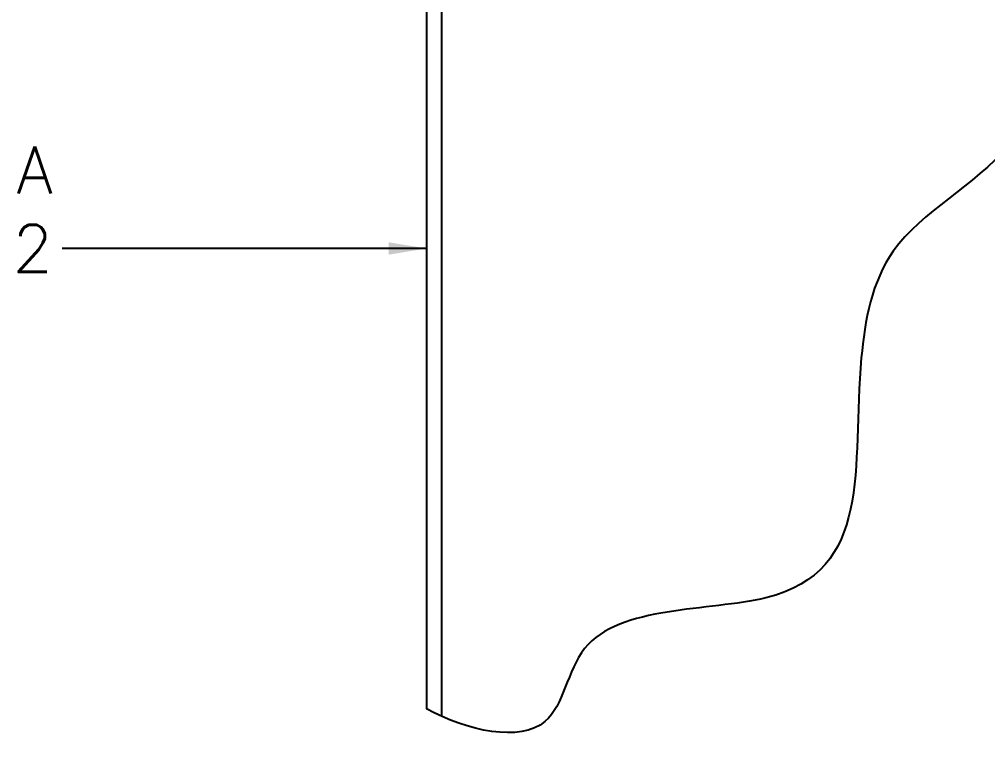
# Model space of a CAD drawing. Header units: metres. Extents: x 0 to 21025, y 0 to 14850.
# Drawn here: x 5423 to 6710, y 10266 to 11227 of the extents above; entities that cross this region are included whole.
import ezdxf

# ---------------------------------------------------------------- set-up
doc = ezdxf.new("R2010")
doc.units = ezdxf.units.M
doc.header["$LTSCALE"] = 25
doc.layers.add('SDM', color=7, linetype='Continuous')
doc.layers.add('SL1', color=8, linetype='Continuous')
doc.styles.add('ROMANS', font='ROMANS.SHX')
doc.dimstyles.new('25___1-25', dxfattribs={"dimscale": 25, "dimtxt": 2.5, "dimasz": 2, "dimexe": 1.5, "dimexo": 1, "dimgap": 0.5, "dimtad": 1, "dimzin": 12, "dimtxsty": 'ROMANS', "dimcen": 0, "dimclrd": 256, "dimclre": 256, "dimclrt": 3, "dimazin": 3, "dimtfac": 1, "dimtmove": 0, "dimatfit": 0, "dimfxl": 1, "dimlwd": -1, "dimlwe": -1, "dimarcsym": 0})

msp = doc.modelspace()

# ---------------------------------------------------------------- linework, layer by layer
at = {"layer": 'SDM'}
msp.add_open_spline([(6682.117, 12072.612), (6709.994, 12008.185), (6764.745, 11881.645), (6618.621, 11724.919), (6731.103, 11517.786), (6836.949, 11315.531), (6768.426, 11042.781), (6568.162, 10945.994), (6518.615, 10677.114), (6574.145, 10423.292), (6158.933, 10452.944), (6140.999, 10254.069), (6018.448, 10281.17), (5963.687, 10310.822)], degree=3, knots=[0, 0, 0, 0, 194.8016966, 382.60436876, 521.24409009, 840.44285447, 1067.48732685, 1275.00950408, 1433.71503451, 1897.58434376, 2137.48786665, 2259.08929892, 2419.64918994, 2419.64918994, 2419.64918994, 2419.64918994], dxfattribs=at)
at = {"layer": 'SL1'}
for p, q in [((5983.687, 12072.612), (5983.687, 10300.935)), ((5963.687, 11877.211), (5963.687, 10310.822))]:
    msp.add_line(p, q, dxfattribs=at)

# ---------------------------------------------------------------- texts
at = {"layer": 'SDM', "color": 3, "insert": (5467.25, 10891.434), "char_height": 62.5, "attachment_point": 9, "style": 'ROMANS'}
msp.add_mtext('COSTADO DA CAIXA \\PCX-2307SA-12', dxfattribs=at)

# ---------------------------------------------------------------- leaders
at = {"layer": 'SDM', "annotation_type": 0, "has_hookline": 1, "hookline_direction": 1, "text_width": 898.81}
msp.add_leader([(5963.687, 10922.684), (5479.75, 10922.684)], dimstyle='25___1-25', override={"dimgap": 0.5, "dimtad": 0}, dxfattribs=at)

doc.saveas('drawing.dxf')
